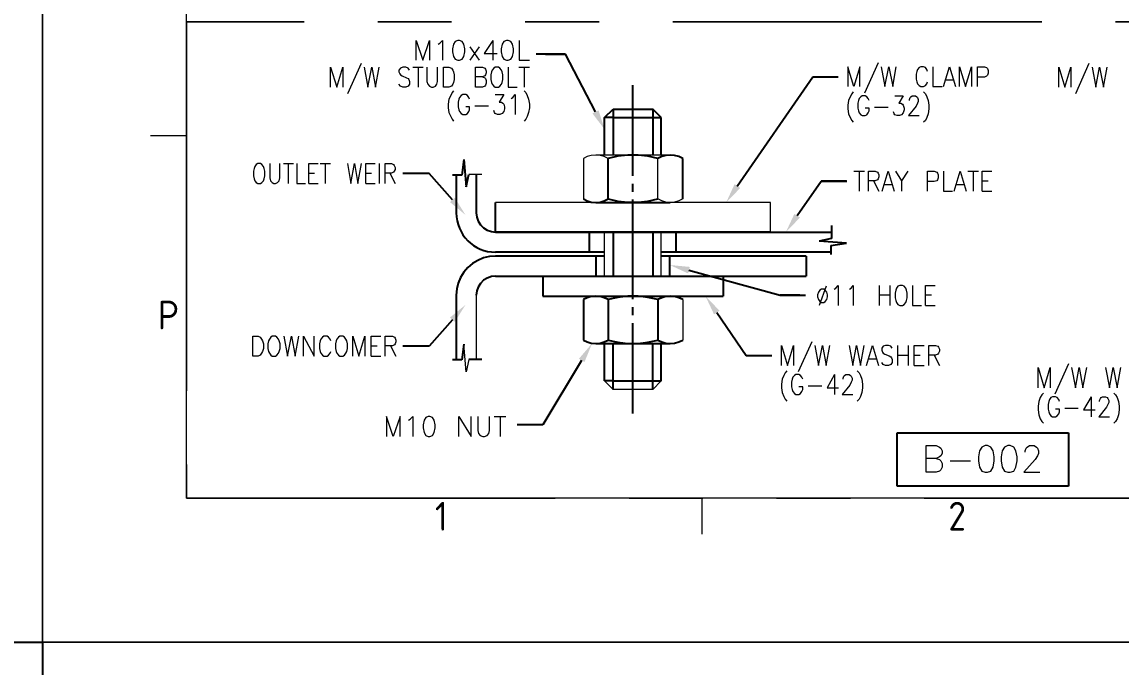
# Model space of a CAD drawing. Header units: inches. Extents: x -15980 to 45789, y -23276 to 2417.
# Drawn here: x 2244 to 3596, y -20374 to -19581 of the extents above; entities that cross this region are included whole.
import ezdxf
from ezdxf.enums import TextEntityAlignment as Align

# ---------------------------------------------------------------- set-up
doc = ezdxf.new("R2010")
doc.units = ezdxf.units.IN
doc.header["$MEASUREMENT"] = 0
doc.linetypes.add('PHANTOMX2', pattern=[127, 63.5, -12.7, 12.7, -12.7, 12.7, -12.7])
for name, color, linetype, lineweight in [('CADRE', 254, 'Continuous', 5), ('Color-7-Line_Weight-25', 7, 'Continuous', 25), ('Color-7-Line_Weight-9', 7, 'Continuous', 9), ('HATCH', 130, 'PHANTOMX2', 9), ('Plot Plan', 9, 'Continuous', 0), ('TEXT', 2, 'Continuous', 13)]:
    doc.layers.add(name, color=color, linetype=linetype, lineweight=lineweight)
doc.layers.add('dim', color=82, linetype='Continuous')
doc.styles.add('ISO Proportional', font='isocp.shx')

# ---------------------------------------------------------------- blocks, each defined once
blk = doc.blocks.new('A$C29ffe9d2')
at = {"layer": 'dim'}
for points in [[(141.92, 147.58), (139.83, 146.5), (144, 141)], [(190.67, 120.83), (188.75, 122.17), (185.83, 115.83)], [(92.42, 117.5), (90.75, 116), (96.08, 111.58)], [(211.25, 110.67), (209.33, 111.92), (206.42, 105.67)], [(172.75, 91.42), (173.33, 93.67), (166.42, 94.33)], [(183.58, 78.58), (181.67, 77.33), (178.75, 83.58)], [(92.42, 74.75), (90.75, 76.25), (96.08, 80.58)], [(137.08, 60.92), (135.17, 62.08), (139.67, 67.33)]]:
    blk.add_hatch(color=256, dxfattribs=at).paths.add_polyline_path(points)
at = {"layer": 'Color-7-Line_Weight-25', "linetype": 'Continuous'}
for p, q in [((153.75, 125.08), (153.75, 156.25)), ((144, 145.08), (146.92, 148)), ((146.92, 148), (160.58, 148)), ((146.92, 148), (146.92, 132.17)), ((160.58, 148), (160.58, 132.17)), ((163.5, 145.08), (160.58, 148)), ((144, 132.17), (144, 145.08)), ((146.92, 145.08), (144, 145.08)), ((146.92, 145.08), (160.58, 145.08)), ((160.58, 145.08), (163.5, 145.08)), ((163.5, 132.17), (163.5, 145.08)), ((95.58, 130.67), (94.83, 125.25)), ((95.58, 130.67), (96.33, 121.25)), ((148.58, 131.75), (145.17, 131)), ((145.17, 117.08), (145.17, 131)), ((152, 132.17), (148.58, 131.75)), ((155.5, 132.17), (152, 132.17)), ((158.92, 131.75), (155.5, 132.17)), ((162.33, 131), (158.92, 131.75)), ((163.67, 131.67), (162.33, 131)), ((165.08, 132.08), (163.67, 131.67)), ((166.58, 132.17), (165.08, 132.08)), ((168.08, 132.08), (166.58, 132.17)), ((169.58, 131.67), (168.08, 132.08)), ((170.92, 131), (169.58, 131.67)), ((170.92, 117.08), (170.92, 131)), ((94.83, 125.25), (91.67, 125.25)), ((92.92, 125.25), (92.92, 112.25)), ((96.33, 121.25), (97.25, 125.5)), ((99.83, 125.5), (99.83, 112.25)), ((153.75, 119.58), (153.75, 122.33)), ((106.42, 105.67), (106.42, 115.83)), ((136.67, 117.08), (138, 116.42)), ((138, 116.42), (139.42, 116)), ((139.42, 116), (140.92, 115.83)), ((140.92, 115.83), (142.42, 116)), ((140.92, 115.83), (166.58, 115.83)), ((142.42, 116), (143.83, 116.42)), ((143.83, 116.42), (145.17, 117.08)), ((145.17, 117.08), (148.58, 116.33)), ((148.58, 116.33), (152, 115.92)), ((152, 115.92), (155.5, 115.92)), ((153.75, 82.58), (153.75, 116.92)), ((155.5, 115.92), (158.92, 116.33)), ((158.92, 116.33), (162.33, 117.08)), ((99.83, 112.25), (100, 110.75)), ((100, 110.75), (100.5, 109.42)), ((100.5, 109.42), (101.25, 108.17)), ((101.25, 108.17), (102.33, 107.08)), ((102.33, 107.08), (103.58, 106.33)), ((103.58, 106.33), (105, 105.83)), ((222.08, 107.92), (222.08, 103.5)), ((105, 105.83), (106.42, 105.67)), ((201.08, 105.67), (106.42, 105.67)), ((106.42, 105.67), (222.08, 105.67)), ((138.83, 98.75), (138.83, 105.67)), ((146.92, 105.67), (146.92, 90.5)), ((160.58, 105.67), (160.58, 90.5)), ((168.67, 98.75), (168.67, 105.67)), ((222.08, 103.5), (217.83, 102.58)), ((227.33, 101.83), (217.83, 102.58)), ((144, 98.75), (106.42, 98.75)), ((221.92, 98.75), (163.5, 98.75)), ((221.92, 101.08), (227.33, 101.83)), ((221.92, 101.08), (221.92, 97.92)), ((98.5, 94.83), (96.92, 93.5)), ((100.33, 95.92), (98.5, 94.83)), ((102.25, 96.75), (100.33, 95.92)), ((104.33, 97.25), (102.25, 96.75)), ((106.42, 97.42), (104.33, 97.25)), ((144, 97.42), (106.42, 97.42)), ((141.08, 90.5), (141.08, 97.42)), ((213.42, 97.42), (163.5, 97.42)), ((166.42, 90.5), (166.42, 97.42)), ((213.42, 97.42), (213.42, 90.5)), ((95.5, 91.83), (94.42, 90.08)), ((96.92, 93.5), (95.5, 91.83)), ((93.58, 88.08), (93.08, 86.08)), ((94.42, 90.08), (93.58, 88.08)), ((101.25, 88), (100.5, 86.75)), ((102.33, 89.08), (101.25, 88)), ((103.58, 89.83), (102.33, 89.08)), ((105, 90.33), (103.58, 89.83)), ((106.42, 90.5), (105, 90.33)), ((106.42, 90.5), (213.42, 90.5)), ((122.75, 90.5), (122.75, 83.58)), ((184.83, 90.5), (184.83, 83.58)), ((93.08, 86.08), (92.92, 83.92)), ((92.92, 83.92), (92.92, 61.83)), ((100, 85.42), (99.83, 83.92)), ((100.5, 86.75), (100, 85.42)), ((122.75, 83.58), (184.83, 83.58)), ((139.42, 83.5), (138, 83.08)), ((140.92, 83.58), (139.42, 83.5)), ((140.92, 83.58), (166.58, 83.58)), ((142.42, 83.5), (140.92, 83.58)), ((143.83, 83.08), (142.42, 83.5)), ((152, 83.58), (148.58, 83.17)), ((155.5, 83.58), (152, 83.58)), ((158.92, 83.17), (155.5, 83.58)), ((165.08, 83.5), (163.67, 83.08)), ((166.58, 83.58), (165.08, 83.5)), ((168.08, 83.5), (166.58, 83.58)), ((169.58, 83.08), (168.08, 83.5)), ((138, 83.08), (136.67, 82.42)), ((136.67, 82.42), (136.67, 68.5)), ((145.17, 82.42), (143.83, 83.08)), ((148.58, 83.17), (145.17, 82.42)), ((145.17, 82.42), (145.17, 68.5)), ((153.75, 77.08), (153.75, 79.83)), ((162.33, 82.42), (158.92, 83.17)), ((163.67, 83.08), (162.33, 82.42)), ((162.33, 82.42), (162.33, 68.5)), ((170.92, 82.42), (169.58, 83.08)), ((153.75, 43.25), (153.75, 74.33)), ((136.67, 68.5), (138, 67.83)), ((143.83, 67.83), (145.17, 68.5)), ((145.17, 68.5), (148.58, 67.75)), ((158.92, 67.75), (162.33, 68.5)), ((162.33, 68.5), (163.67, 67.83)), ((169.58, 67.83), (170.92, 68.5)), ((95.58, 67.08), (94.83, 61.67)), ((138, 67.83), (139.42, 67.42)), ((139.42, 67.42), (140.92, 67.25)), ((140.92, 67.25), (142.42, 67.42)), ((140.92, 67.25), (166.58, 67.25)), ((142.42, 67.42), (143.83, 67.83)), ((144, 54.42), (144, 67.25)), ((146.92, 51.5), (146.92, 67.25)), ((148.58, 67.75), (152, 67.33)), ((152, 67.33), (155.5, 67.33)), ((155.5, 67.33), (158.92, 67.75)), ((160.58, 51.5), (160.58, 67.25)), ((163.5, 54.42), (163.5, 67.25)), ((163.67, 67.83), (165.08, 67.42)), ((165.08, 67.42), (166.58, 67.25)), ((166.58, 67.25), (168.08, 67.42)), ((168.08, 67.42), (169.58, 67.83)), ((94.83, 61.67), (91.67, 61.67)), ((101.67, 61.83), (97.25, 61.83)), ((146.92, 54.42), (144, 54.42)), ((146.92, 54.42), (160.58, 54.42)), ((160.58, 54.42), (163.5, 54.42))]:
    blk.add_line(p, q, dxfattribs=at)
blk.add_arc((106.43, 112.26), 13.51, 180.0619, 269.9383, dxfattribs=at)
at = {"layer": 'Color-7-Line_Weight-9', "linetype": 'Continuous'}
for p, q in [((101.67, 125.5), (97.25, 125.5)), ((144, 90.5), (144, 105.67)), ((163.5, 90.5), (163.5, 105.67)), ((99.83, 83.92), (99.83, 61.83)), ((170.92, 82.42), (170.92, 68.5))]:
    blk.add_line(p, q, dxfattribs=at)
for points in [[(166.58, 132.17), (140.92, 132.17), (139.42, 132.08), (138, 131.67), (136.67, 131), (136.67, 117.08)], [(145.17, 131), (143.83, 131.67), (142.42, 132.08), (140.92, 132.17)], [(170.92, 117.08), (169.58, 116.42), (168.08, 116), (166.58, 115.83), (165.08, 116), (163.67, 116.42), (162.33, 117.08), (162.33, 131)], [(201.08, 105.67), (201.08, 115.83), (106.42, 115.83)], [(97.25, 61.83), (96.33, 57.58), (95.58, 67.08)], [(163.5, 54.42), (160.58, 51.5), (146.92, 51.5), (144, 54.42)]]:
    blk.add_lwpolyline(points, dxfattribs=at)
at = {"layer": 'dim'}
for p, q in [((130.58, 166.92), (120.42, 166.92)), ((123.67, 166.92), (130.58, 166.92)), ((140.83, 147.08), (130.58, 166.92)), ((189.67, 121.5), (215.67, 159.17)), ((215.67, 159.17), (224.42, 159.17)), ((83.58, 125.83), (74.58, 125.83)), ((91.58, 116.75), (83.58, 125.83)), ((210.33, 111.33), (218.5, 123.17)), ((227.25, 123.17), (218.5, 123.17)), ((218.5, 123.17), (227.42, 123.17)), ((173, 92.5), (204.42, 83.92)), ((211.25, 83.92), (204.42, 83.92)), ((204.42, 83.92), (212.33, 83.92)), ((204.42, 83.92), (213.17, 83.92)), ((182.67, 78), (192.75, 63.17)), ((91.58, 75.5), (83.58, 66.33)), ((83.58, 66.33), (74.58, 66.33)), ((136.08, 61.5), (122.67, 39.25)), ((192.75, 63.17), (201.58, 63.17)), ((122.67, 39.25), (113.92, 39.25)), ((244.75, 18.15), (244.75, 36.57)), ((244.75, 36.57), (303.75, 36.57)), ((303.75, 36.57), (303.75, 18.15)), ((303.75, 18.15), (244.75, 18.15))]:
    blk.add_line(p, q, dxfattribs=at)
at = {"layer": 'HATCH', "ltscale": 2}
blk.add_lwpolyline([(548.5, 178), (0, 178), (0, 14), (548.5, 14)], close=True, dxfattribs=at)
at = {"layer": 'TEXT', "ltscale": 0.5}
for p, q in [((79.08, 164.83), (79.08, 171.67)), ((79.08, 171.67), (81.42, 164.83)), ((81.42, 164.83), (83.75, 171.67)), ((83.75, 171.67), (83.75, 164.83)), ((86.67, 170.42), (87.25, 170.75)), ((87.25, 170.75), (88.17, 171.67)), ((88.17, 171.67), (88.17, 164.83)), ((92.58, 171.33), (92, 170.42)), ((93.42, 171.67), (92.58, 171.33)), ((94, 171.67), (93.42, 171.67)), ((94.92, 171.33), (94, 171.67)), ((95.5, 170.42), (94.92, 171.33)), ((105.5, 171.67), (102.58, 167.17)), ((105.5, 171.67), (105.5, 164.83)), ((109.33, 171.33), (108.75, 170.42)), ((110.17, 171.67), (109.33, 171.33)), ((110.75, 171.67), (110.17, 171.67)), ((111.67, 171.33), (110.75, 171.67)), ((112.25, 170.42), (111.67, 171.33)), ((114.58, 171.67), (114.58, 164.83)), ((92, 170.42), (91.67, 168.75)), ((91.67, 168.75), (91.67, 167.75)), ((91.67, 167.75), (92, 166.17)), ((95.83, 168.75), (95.5, 170.42)), ((95.5, 166.17), (95.83, 167.75)), ((95.83, 167.75), (95.83, 168.75)), ((97.58, 169.42), (100.83, 164.83)), ((100.83, 169.42), (97.58, 164.83)), ((102.58, 167.17), (107, 167.17)), ((108.75, 170.42), (108.42, 168.75)), ((108.42, 168.75), (108.42, 167.75)), ((108.42, 167.75), (108.75, 166.17)), ((112.58, 168.75), (112.25, 170.42)), ((112.25, 166.17), (112.58, 167.75)), ((112.58, 167.75), (112.58, 168.75)), ((60.17, 163.75), (55.42, 153.25)), ((92, 166.17), (92.58, 165.17)), ((92.58, 165.17), (93.42, 164.83)), ((93.42, 164.83), (94, 164.83)), ((94, 164.83), (94.92, 165.17)), ((94.92, 165.17), (95.5, 166.17)), ((108.75, 166.17), (109.33, 165.17)), ((109.33, 165.17), (110.17, 164.83)), ((110.17, 164.83), (110.75, 164.83)), ((110.75, 164.83), (111.67, 165.17)), ((111.67, 165.17), (112.25, 166.17)), ((114.58, 164.83), (118.17, 164.83)), ((238.17, 163.92), (233.5, 153.5)), ((310.75, 163.75), (306.08, 153.25)), ((49.67, 155.58), (49.67, 162.42)), ((49.67, 162.42), (51.75, 155.58)), ((51.75, 155.58), (53.83, 162.42)), ((53.83, 162.42), (53.83, 155.58)), ((61.17, 162.42), (62.5, 155.58)), ((62.5, 155.58), (63.83, 162.42)), ((63.83, 162.42), (65.08, 155.58)), ((65.08, 155.58), (66.42, 162.42)), ((73.75, 162.08), (73.17, 161.42)), ((73.17, 161.42), (73.17, 160.83)), ((73.17, 160.83), (73.5, 160.17)), ((73.5, 160.17), (73.75, 159.83)), ((74.5, 162.42), (73.75, 162.08)), ((73.75, 159.83), (74.25, 159.5)), ((74.25, 159.5), (75.83, 158.83)), ((75.58, 162.42), (74.5, 162.42)), ((76.33, 162.08), (75.58, 162.42)), ((76.83, 161.42), (76.33, 162.08)), ((77.92, 162.42), (81.58, 162.42)), ((79.75, 162.42), (79.75, 155.58)), ((82.83, 162.42), (82.83, 157.5)), ((86.5, 157.5), (86.5, 162.42)), ((88.58, 155.58), (88.58, 162.42)), ((88.58, 162.42), (90.42, 162.42)), ((90.42, 162.42), (91.25, 162.08)), ((91.25, 162.08), (91.75, 161.42)), ((91.75, 161.42), (92, 160.83)), ((92, 160.83), (92.25, 159.83)), ((92.25, 159.83), (92.25, 158.17)), ((99.58, 155.58), (99.58, 162.42)), ((99.58, 162.42), (101.92, 162.42)), ((101.92, 159.17), (99.58, 159.17)), ((101.92, 162.42), (102.75, 162.08)), ((102.75, 159.5), (101.92, 159.17)), ((101.92, 159.17), (102.75, 158.83)), ((102.75, 162.08), (103, 161.75)), ((103, 159.83), (102.75, 159.5)), ((103, 161.75), (103.25, 161.08)), ((103.25, 160.5), (103, 159.83)), ((103.25, 161.08), (103.25, 160.5)), ((105.08, 160.83), (104.83, 159.83)), ((104.83, 159.83), (104.83, 158.17)), ((105.33, 161.42), (105.08, 160.83)), ((105.83, 162.08), (105.33, 161.42)), ((106.33, 162.42), (105.83, 162.08)), ((107.42, 162.42), (106.33, 162.42)), ((107.92, 162.08), (107.42, 162.42)), ((108.5, 161.42), (107.92, 162.08)), ((108.75, 160.83), (108.5, 161.42)), ((109, 159.83), (108.75, 160.83)), ((109, 158.17), (109, 159.83)), ((110.83, 162.42), (110.83, 155.58)), ((114.5, 162.42), (118.17, 162.42)), ((116.33, 162.42), (116.33, 155.58)), ((239.25, 162.58), (240.5, 155.75)), ((240.5, 155.75), (241.83, 162.58)), ((241.83, 162.58), (243.17, 155.75)), ((243.17, 155.75), (244.42, 162.58)), ((251.5, 161), (251.25, 160)), ((251.25, 160), (251.25, 158.33)), ((251.75, 161.67), (251.5, 161)), ((252.33, 162.33), (251.75, 161.67)), ((252.83, 162.58), (252.33, 162.33)), ((253.83, 162.58), (252.83, 162.58)), ((254.42, 162.33), (253.83, 162.58)), ((254.92, 161.67), (254.42, 162.33)), ((255.17, 161), (254.92, 161.67)), ((257, 162.58), (257, 155.75)), ((260.67, 155.75), (262.75, 162.58)), ((262.75, 162.58), (264.83, 155.75)), ((266.17, 155.75), (266.17, 162.58)), ((266.17, 162.58), (268.25, 155.75)), ((268.25, 155.75), (270.33, 162.58)), ((270.33, 162.58), (270.33, 155.75)), ((272.42, 155.75), (272.42, 162.58)), ((272.42, 162.58), (274.75, 162.58)), ((274.75, 162.58), (275.5, 162.33)), ((275.5, 159.33), (274.75, 159)), ((275.5, 162.33), (275.83, 162)), ((275.83, 159.67), (275.5, 159.33)), ((275.83, 162), (276.08, 161.33)), ((276.08, 160.33), (275.83, 159.67)), ((276.08, 161.33), (276.08, 160.33)), ((300.33, 155.58), (300.33, 162.42)), ((300.33, 162.42), (302.42, 155.58)), ((302.42, 155.58), (304.5, 162.42)), ((304.5, 162.42), (304.5, 155.58)), ((311.83, 162.42), (313.08, 155.58)), ((313.08, 155.58), (314.42, 162.42)), ((314.42, 162.42), (315.75, 155.58)), ((315.75, 155.58), (317, 162.42)), ((73.75, 155.92), (73.17, 156.58)), ((74.5, 155.58), (73.75, 155.92)), ((75.58, 155.58), (74.5, 155.58)), ((76.33, 155.92), (75.58, 155.58)), ((75.83, 158.83), (76.33, 158.5)), ((76.33, 158.5), (76.58, 158.17)), ((76.83, 156.58), (76.33, 155.92)), ((76.58, 158.17), (76.83, 157.5)), ((76.83, 157.5), (76.83, 156.58)), ((82.83, 157.5), (83.17, 156.58)), ((83.17, 156.58), (83.67, 155.92)), ((83.67, 155.92), (84.42, 155.58)), ((84.42, 155.58), (84.92, 155.58)), ((84.92, 155.58), (85.75, 155.92)), ((85.75, 155.92), (86.25, 156.58)), ((86.25, 156.58), (86.5, 157.5)), ((90.42, 155.58), (88.58, 155.58)), ((91.25, 155.92), (90.42, 155.58)), ((91.75, 156.58), (91.25, 155.92)), ((92, 157.17), (91.75, 156.58)), ((92.25, 158.17), (92, 157.17)), ((101.92, 155.58), (99.58, 155.58)), ((102.75, 155.92), (101.92, 155.58)), ((102.75, 158.83), (103, 158.5)), ((103, 156.25), (102.75, 155.92)), ((103, 158.5), (103.25, 157.83)), ((103.25, 156.92), (103, 156.25)), ((103.25, 157.83), (103.25, 156.92)), ((104.83, 158.17), (105.08, 157.17)), ((105.08, 157.17), (105.33, 156.58)), ((105.33, 156.58), (105.83, 155.92)), ((105.83, 155.92), (106.33, 155.58)), ((106.33, 155.58), (107.42, 155.58)), ((107.42, 155.58), (107.92, 155.92)), ((107.92, 155.92), (108.5, 156.58)), ((108.5, 156.58), (108.75, 157.17)), ((108.75, 157.17), (109, 158.17)), ((110.83, 155.58), (113.92, 155.58)), ((251.25, 158.33), (251.5, 157.42)), ((251.5, 157.42), (251.75, 156.75)), ((251.75, 156.75), (252.33, 156.08)), ((252.33, 156.08), (252.83, 155.75)), ((252.83, 155.75), (253.83, 155.75)), ((253.83, 155.75), (254.42, 156.08)), ((254.42, 156.08), (254.92, 156.75)), ((254.92, 156.75), (255.17, 157.42)), ((257, 155.75), (260.17, 155.75)), ((261.42, 158.08), (264.08, 158.08)), ((274.75, 159), (272.42, 159)), ((91, 152.67), (90.42, 151.42)), ((91.5, 153.67), (91, 152.67)), ((92, 154.33), (91.5, 153.67)), ((94.08, 152), (93.83, 151.42)), ((94.58, 152.67), (94.08, 152)), ((95.17, 153), (94.58, 152.67)), ((96.17, 153), (95.17, 153)), ((96.75, 152.67), (96.17, 153)), ((97.25, 152), (96.75, 152.67)), ((97.5, 151.42), (97.25, 152)), ((106.33, 153), (109.25, 153)), ((109.25, 153), (107.67, 150.42)), ((111.83, 151.67), (112.42, 152)), ((112.42, 152), (113.17, 153)), ((113.17, 153), (113.17, 146.17)), ((116.33, 154.33), (116.83, 153.67)), ((116.83, 153.67), (117.33, 152.67)), ((117.33, 152.67), (117.83, 151.42)), ((231.67, 151.67), (231.42, 151)), ((232.17, 152.25), (231.67, 151.67)), ((232.67, 152.58), (232.17, 152.25)), ((233.75, 152.58), (232.67, 152.58)), ((234.25, 152.25), (233.75, 152.58)), ((234.75, 151.67), (234.25, 152.25)), ((235.08, 151), (234.75, 151.67)), ((243.92, 152.58), (246.83, 152.58)), ((246.83, 152.58), (245.25, 150)), ((248.92, 151.33), (249.17, 152)), ((249.17, 152), (249.42, 152.25)), ((249.42, 152.25), (249.92, 152.58)), ((249.92, 152.58), (251, 152.58)), ((251, 152.58), (251.5, 152.25)), ((251.5, 152.25), (251.75, 152)), ((251.75, 152), (252, 151.33)), ((253.83, 153.92), (254.42, 153.25)), ((254.42, 153.25), (254.92, 152.25)), ((254.92, 152.25), (255.42, 151)), ((90.42, 151.42), (90.17, 149.75)), ((90.17, 149.75), (90.17, 148.42)), ((90.17, 148.42), (90.42, 146.83)), ((93.83, 151.42), (93.58, 150.42)), ((93.58, 150.42), (93.58, 148.75)), ((93.58, 148.75), (93.83, 147.75)), ((93.83, 147.75), (94.08, 147.17)), ((97.5, 148.75), (96.17, 148.75)), ((97.25, 147.17), (97.5, 147.75)), ((97.5, 147.75), (97.5, 148.75)), ((99.33, 149.08), (104, 149.08)), ((107.67, 150.42), (108.5, 150.42)), ((108.5, 150.42), (109, 150.08)), ((109, 150.08), (109.25, 149.75)), ((109.25, 149.75), (109.5, 148.75)), ((109.5, 148.08), (109.25, 147.17)), ((109.5, 148.75), (109.5, 148.08)), ((117.83, 151.42), (118.17, 149.75)), ((118.17, 148.42), (117.83, 146.83)), ((118.17, 149.75), (118.17, 148.42)), ((231.42, 151), (231.17, 150)), ((231.17, 150), (231.17, 148.33)), ((231.17, 148.33), (231.42, 147.42)), ((235.08, 148.33), (233.75, 148.33)), ((235.08, 147.42), (235.08, 148.33)), ((236.92, 148.67), (241.58, 148.67)), ((245.25, 150), (246, 150)), ((246, 150), (246.58, 149.67)), ((246.58, 149.67), (246.83, 149.33)), ((246.83, 149.33), (247.08, 148.33)), ((247.08, 147.75), (246.83, 146.75)), ((247.08, 148.33), (247.08, 147.75)), ((251.25, 149), (248.67, 145.75)), ((248.92, 151), (248.92, 151.33)), ((251.75, 150), (251.25, 149)), ((252, 150.67), (251.75, 150)), ((252, 151.33), (252, 150.67)), ((255.42, 151), (255.67, 149.33)), ((255.67, 148.08), (255.42, 146.42)), ((255.67, 149.33), (255.67, 148.08)), ((90.42, 146.83), (91, 145.5)), ((91, 145.5), (91.5, 144.5)), ((91.5, 144.5), (92, 143.83)), ((94.08, 147.17), (94.58, 146.5)), ((94.58, 146.5), (95.17, 146.17)), ((95.17, 146.17), (96.17, 146.17)), ((96.17, 146.17), (96.75, 146.5)), ((96.75, 146.5), (97.25, 147.17)), ((106.08, 146.83), (105.83, 147.5)), ((106.33, 146.5), (106.08, 146.83)), ((107.17, 146.17), (106.33, 146.5)), ((107.92, 146.17), (107.17, 146.17)), ((108.75, 146.5), (107.92, 146.17)), ((109.25, 147.17), (108.75, 146.5)), ((116.83, 144.5), (116.33, 143.83)), ((117.33, 145.5), (116.83, 144.5)), ((117.83, 146.83), (117.33, 145.5)), ((231.42, 147.42), (231.67, 146.75)), ((231.67, 146.75), (232.17, 146.08)), ((232.17, 146.08), (232.67, 145.75)), ((232.67, 145.75), (233.75, 145.75)), ((233.75, 145.75), (234.25, 146.08)), ((234.25, 146.08), (234.75, 146.75)), ((234.75, 146.75), (235.08, 147.42)), ((243.67, 146.42), (243.42, 147.08)), ((243.92, 146.08), (243.67, 146.42)), ((244.75, 145.75), (243.92, 146.08)), ((245.5, 145.75), (244.75, 145.75)), ((246.25, 146.08), (245.5, 145.75)), ((246.83, 146.75), (246.25, 146.08)), ((248.67, 145.75), (252.33, 145.75)), ((254.42, 144.08), (253.83, 143.5)), ((254.92, 145.08), (254.42, 144.08)), ((255.42, 146.42), (254.92, 145.08)), ((24.08, 128.92), (23.58, 128.25)), ((24.58, 129.25), (24.08, 128.92)), ((25.58, 129.25), (24.58, 129.25)), ((26, 128.92), (25.58, 129.25)), ((26.5, 128.25), (26, 128.92)), ((28.75, 129.25), (28.75, 124.33)), ((32.17, 124.33), (32.17, 129.25)), ((33.42, 129.25), (36.83, 129.25)), ((35.08, 129.25), (35.08, 122.42)), ((38, 129.25), (38, 122.42)), ((42.17, 122.42), (42.17, 129.25)), ((42.17, 129.25), (45.42, 129.25)), ((46.08, 129.25), (49.58, 129.25)), ((47.83, 129.25), (47.83, 122.42)), ((55.42, 129.25), (56.67, 122.42)), ((56.67, 122.42), (57.83, 129.25)), ((57.83, 129.25), (59.08, 122.42)), ((59.08, 122.42), (60.33, 129.25)), ((61.75, 122.42), (61.75, 129.25)), ((61.75, 129.25), (65, 129.25)), ((66.42, 129.25), (66.42, 122.42)), ((68.42, 122.42), (68.42, 129.25)), ((68.42, 129.25), (70.58, 129.25)), ((70.58, 129.25), (71.33, 128.92)), ((71.33, 128.92), (71.58, 128.58)), ((23.33, 127.58), (23.08, 126.67)), ((23.08, 126.67), (23.08, 125)), ((23.08, 125), (23.33, 124)), ((23.58, 128.25), (23.33, 127.58)), ((26.75, 127.58), (26.5, 128.25)), ((27, 126.67), (26.75, 127.58)), ((26.75, 124), (27, 125)), ((27, 125), (27, 126.67)), ((42.17, 126), (44.17, 126)), ((61.75, 126), (63.75, 126)), ((70.58, 126), (68.42, 126)), ((70.08, 126), (71.83, 122.42)), ((71.33, 126.33), (70.58, 126)), ((71.58, 126.67), (71.33, 126.33)), ((71.58, 128.58), (71.83, 127.92)), ((71.83, 127.25), (71.58, 126.67)), ((71.83, 127.92), (71.83, 127.25)), ((229.83, 126.67), (233.5, 126.67)), ((231.67, 126.67), (231.67, 119.75)), ((234.83, 119.75), (234.83, 126.67)), ((234.83, 126.67), (237.17, 126.67)), ((237.17, 126.67), (237.92, 126.33)), ((237.92, 126.33), (238.17, 126)), ((238.17, 126), (238.42, 125.33)), ((238.42, 125.33), (238.42, 124.67)), ((239.5, 119.75), (241.58, 126.67)), ((241.58, 126.67), (243.67, 119.75)), ((244.17, 126.67), (246.25, 123.33)), ((248.42, 126.67), (246.25, 123.33)), ((255.17, 119.75), (255.17, 126.67)), ((255.17, 126.67), (257.5, 126.67)), ((257.5, 126.67), (258.33, 126.33)), ((258.33, 126.33), (258.58, 126)), ((258.58, 126), (258.83, 125.33)), ((258.83, 125.33), (258.83, 124.33)), ((260.67, 126.67), (260.67, 119.75)), ((264.33, 119.75), (266.42, 126.67)), ((266.42, 126.67), (268.5, 119.75)), ((269, 126.67), (272.67, 126.67)), ((270.83, 126.67), (270.83, 119.75)), ((274, 119.75), (274, 126.67)), ((274, 126.67), (277.33, 126.67)), ((23.33, 124), (23.58, 123.33)), ((23.58, 123.33), (24.08, 122.75)), ((24.08, 122.75), (24.58, 122.42)), ((24.58, 122.42), (25.58, 122.42)), ((25.58, 122.42), (26, 122.75)), ((26, 122.75), (26.5, 123.33)), ((26.5, 123.33), (26.75, 124)), ((28.75, 124.33), (29, 123.33)), ((29, 123.33), (29.5, 122.75)), ((29.5, 122.75), (30.17, 122.42)), ((30.17, 122.42), (30.67, 122.42)), ((30.67, 122.42), (31.42, 122.75)), ((31.42, 122.75), (31.92, 123.33)), ((31.92, 123.33), (32.17, 124.33)), ((38, 122.42), (41, 122.42)), ((42.17, 122.42), (45.42, 122.42)), ((61.75, 122.42), (65, 122.42)), ((237.17, 123.33), (234.83, 123.33)), ((236.58, 123.33), (238.42, 119.75)), ((237.92, 123.67), (237.17, 123.33)), ((238.17, 124), (237.92, 123.67)), ((238.42, 124.67), (238.17, 124)), ((240.25, 122.08), (242.92, 122.08)), ((246.25, 123.33), (246.25, 119.75)), ((257.5, 123.08), (255.17, 123.08)), ((258.33, 123.33), (257.5, 123.08)), ((258.58, 123.67), (258.33, 123.33)), ((258.83, 124.33), (258.58, 123.67)), ((265.08, 122.08), (267.67, 122.08)), ((274, 123.33), (276.08, 123.33)), ((260.67, 119.75), (263.75, 119.75)), ((274, 119.75), (277.33, 119.75)), ((223.58, 86.33), (224.42, 87.33)), ((224.42, 87.33), (224.42, 80.42)), ((228.83, 86.33), (229.58, 87.33)), ((229.58, 87.33), (229.58, 80.42)), ((238.5, 87.33), (238.5, 80.42)), ((242.17, 87.33), (242.17, 80.42)), ((245.58, 87.33), (245, 87)), ((246.58, 87.33), (245.58, 87.33)), ((247.08, 87), (246.58, 87.33)), ((250, 87.33), (250, 80.42)), ((254.42, 80.42), (254.42, 87.33)), ((254.42, 87.33), (257.83, 87.33)), ((217.58, 85), (217.33, 84.08)), ((217.33, 84.08), (217.33, 83.42)), ((217.33, 83.42), (217.58, 82.42)), ((218.08, 85.67), (217.58, 85)), ((220.25, 87), (217.83, 80.42)), ((218.67, 86), (218.08, 85.67)), ((219.42, 86), (218.67, 86)), ((219.92, 85.67), (219.42, 86)), ((220.5, 85), (219.92, 85.67)), ((220.75, 84.08), (220.5, 85)), ((220.5, 82.42), (220.75, 83.42)), ((220.75, 83.42), (220.75, 84.08)), ((223.08, 86), (223.58, 86.33)), ((228.33, 86), (228.83, 86.33)), ((238.5, 84.08), (242.17, 84.08)), ((244.25, 85.67), (244, 84.67)), ((244, 84.67), (244, 83.08)), ((244.5, 86.33), (244.25, 85.67)), ((245, 87), (244.5, 86.33)), ((247.67, 86.33), (247.08, 87)), ((247.92, 85.67), (247.67, 86.33)), ((248.17, 84.67), (247.92, 85.67)), ((248.17, 83.08), (248.17, 84.67)), ((254.42, 84.08), (256.5, 84.08)), ((217.58, 82.42), (218.08, 81.75)), ((218.08, 81.75), (218.67, 81.42)), ((218.67, 81.42), (219.42, 81.42)), ((219.42, 81.42), (219.92, 81.75)), ((219.92, 81.75), (220.5, 82.42)), ((244, 83.08), (244.25, 82.08)), ((244.25, 82.08), (244.5, 81.42)), ((244.5, 81.42), (245, 80.75)), ((245, 80.75), (245.58, 80.42)), ((245.58, 80.42), (246.58, 80.42)), ((246.58, 80.42), (247.08, 80.75)), ((247.08, 80.75), (247.67, 81.42)), ((247.67, 81.42), (247.92, 82.08)), ((247.92, 82.08), (248.17, 83.08)), ((250, 80.42), (253.08, 80.42)), ((254.42, 80.42), (257.83, 80.42)), ((22.83, 62.92), (22.83, 69.83)), ((22.83, 69.83), (24.67, 69.83)), ((24.67, 69.83), (25.42, 69.5)), ((25.42, 69.5), (25.92, 68.83)), ((25.92, 68.83), (26.25, 68.17)), ((28.58, 68.83), (28.33, 68.17)), ((29.08, 69.5), (28.58, 68.83)), ((29.58, 69.83), (29.08, 69.5)), ((30.67, 69.83), (29.58, 69.83)), ((31.17, 69.5), (30.67, 69.83)), ((31.67, 68.83), (31.17, 69.5)), ((32, 68.17), (31.67, 68.83)), ((33.5, 69.83), (34.83, 62.92)), ((34.83, 62.92), (36.17, 69.83)), ((36.17, 69.83), (37.42, 62.92)), ((37.42, 62.92), (38.75, 69.83)), ((40.33, 62.92), (40.33, 69.83)), ((40.33, 69.83), (44, 62.92)), ((44, 62.92), (44, 69.83)), ((46.33, 68.83), (46.08, 68.17)), ((46.83, 69.5), (46.33, 68.83)), ((47.33, 69.83), (46.83, 69.5)), ((48.42, 69.83), (47.33, 69.83)), ((48.92, 69.5), (48.42, 69.83)), ((49.5, 68.83), (48.92, 69.5)), ((49.75, 68.17), (49.5, 68.83)), ((51.83, 68.83), (51.58, 68.17)), ((52.33, 69.5), (51.83, 68.83)), ((52.83, 69.83), (52.33, 69.5)), ((53.92, 69.83), (52.83, 69.83)), ((54.42, 69.5), (53.92, 69.83)), ((54.92, 68.83), (54.42, 69.5)), ((55.25, 68.17), (54.92, 68.83)), ((57.33, 62.92), (57.33, 69.83)), ((57.33, 69.83), (59.42, 62.92)), ((59.42, 62.92), (61.5, 69.83)), ((61.5, 69.83), (61.5, 62.92)), ((63.58, 62.92), (63.58, 69.83)), ((63.58, 69.83), (67, 69.83)), ((68.5, 62.92), (68.5, 69.83)), ((68.5, 69.83), (70.92, 69.83)), ((70.92, 69.83), (71.67, 69.5)), ((71.67, 69.5), (71.92, 69.17)), ((71.92, 69.17), (72.17, 68.5)), ((72.17, 68.5), (72.17, 67.83)), ((26.25, 64.58), (25.92, 63.92)), ((26.25, 68.17), (26.5, 67.17)), ((26.5, 65.58), (26.25, 64.58)), ((26.5, 67.17), (26.5, 65.58)), ((28.33, 68.17), (28.08, 67.17)), ((28.08, 67.17), (28.08, 65.58)), ((28.08, 65.58), (28.33, 64.58)), ((28.33, 64.58), (28.58, 63.92)), ((31.67, 63.92), (32, 64.58)), ((32.25, 67.17), (32, 68.17)), ((32, 64.58), (32.25, 65.58)), ((32.25, 65.58), (32.25, 67.17)), ((46.08, 68.17), (45.83, 67.17)), ((45.83, 67.17), (45.83, 65.58)), ((45.83, 65.58), (46.08, 64.58)), ((46.08, 64.58), (46.33, 63.92)), ((49.5, 63.92), (49.75, 64.58)), ((51.58, 68.17), (51.33, 67.17)), ((51.33, 67.17), (51.33, 65.58)), ((51.33, 65.58), (51.58, 64.58)), ((51.58, 64.58), (51.83, 63.92)), ((54.92, 63.92), (55.25, 64.58)), ((55.5, 67.17), (55.25, 68.17)), ((55.25, 64.58), (55.5, 65.58)), ((55.5, 65.58), (55.5, 67.17)), ((63.58, 66.5), (65.67, 66.5)), ((70.92, 66.5), (68.5, 66.5)), ((70.33, 66.5), (72.17, 62.92)), ((71.67, 66.83), (70.92, 66.5)), ((71.92, 67.17), (71.67, 66.83)), ((72.17, 67.83), (71.92, 67.17)), ((204.92, 59.75), (204.92, 66.67)), ((204.92, 66.67), (207, 59.75)), ((207, 59.75), (209.08, 66.67)), ((209.08, 66.67), (209.08, 59.75)), ((215.33, 67.92), (210.67, 57.5)), ((216.42, 66.67), (217.67, 59.75)), ((217.67, 59.75), (219, 66.67)), ((219, 66.67), (220.33, 59.75)), ((220.33, 59.75), (221.58, 66.67)), ((228.17, 66.67), (229.42, 59.75)), ((229.42, 59.75), (230.75, 66.67)), ((230.75, 66.67), (232.08, 59.75)), ((232.08, 59.75), (233.33, 66.67)), ((234.17, 59.75), (236.25, 66.67)), ((236.25, 66.67), (238.33, 59.75)), ((239.92, 66.33), (239.42, 65.67)), ((239.42, 65.67), (239.42, 65)), ((239.42, 65), (239.67, 64.33)), ((240.67, 66.67), (239.92, 66.33)), ((241.75, 66.67), (240.67, 66.67)), ((242.5, 66.33), (241.75, 66.67)), ((243, 65.67), (242.5, 66.33)), ((244.83, 66.67), (244.83, 59.75)), ((248.5, 66.67), (248.5, 59.75)), ((250.58, 59.75), (250.58, 66.67)), ((250.58, 66.67), (254, 66.67)), ((255.58, 59.75), (255.58, 66.67)), ((255.58, 66.67), (257.92, 66.67)), ((257.92, 66.67), (258.75, 66.33)), ((258.75, 66.33), (259, 66)), ((259, 66), (259.25, 65.33)), ((259.25, 64.67), (259, 64)), ((259.25, 65.33), (259.25, 64.67)), ((24.67, 62.92), (22.83, 62.92)), ((25.42, 63.25), (24.67, 62.92)), ((25.92, 63.92), (25.42, 63.25)), ((28.58, 63.92), (29.08, 63.25)), ((29.08, 63.25), (29.58, 62.92)), ((29.58, 62.92), (30.67, 62.92)), ((30.67, 62.92), (31.17, 63.25)), ((31.17, 63.25), (31.67, 63.92)), ((46.33, 63.92), (46.83, 63.25)), ((46.83, 63.25), (47.33, 62.92)), ((47.33, 62.92), (48.42, 62.92)), ((48.42, 62.92), (48.92, 63.25)), ((48.92, 63.25), (49.5, 63.92)), ((51.83, 63.92), (52.33, 63.25)), ((52.33, 63.25), (52.83, 62.92)), ((52.83, 62.92), (53.92, 62.92)), ((53.92, 62.92), (54.42, 63.25)), ((54.42, 63.25), (54.92, 63.92)), ((63.58, 62.92), (67, 62.92)), ((234.92, 62.08), (237.58, 62.08)), ((239.92, 60.08), (239.42, 60.75)), ((239.67, 64.33), (239.92, 64)), ((239.92, 64), (240.42, 63.67)), ((240.42, 63.67), (242, 63.08)), ((242, 63.08), (242.5, 62.75)), ((242.5, 62.75), (242.75, 62.42)), ((243, 60.75), (242.5, 60.08)), ((242.75, 62.42), (243, 61.75)), ((243, 61.75), (243, 60.75)), ((244.83, 63.33), (248.5, 63.33)), ((250.58, 63.33), (252.67, 63.33)), ((257.92, 63.33), (255.58, 63.33)), ((257.42, 63.33), (259.25, 59.75)), ((258.75, 63.67), (257.92, 63.33)), ((259, 64), (258.75, 63.67)), ((231, 57.92), (231.58, 57.25)), ((231.58, 57.25), (232.08, 56.33)), ((240.67, 59.75), (239.92, 60.08)), ((241.75, 59.75), (240.67, 59.75)), ((242.5, 60.08), (241.75, 59.75)), ((250.58, 59.75), (254, 59.75)), ((293.25, 52.08), (293.25, 59)), ((293.25, 59), (295.33, 52.08)), ((295.33, 52.08), (297.42, 59)), ((297.42, 59), (297.42, 52.08)), ((303.67, 60.25), (299, 49.83)), ((304.75, 59), (306.08, 52.08)), ((306.08, 52.08), (307.33, 59)), ((307.33, 59), (308.67, 52.08)), ((308.67, 52.08), (310, 59)), ((316.5, 59), (317.83, 52.08)), ((317.83, 52.08), (319.08, 59)), ((319.08, 59), (320.42, 52.08)), ((320.42, 52.08), (321.75, 59)), ((208.58, 55), (208.33, 54)), ((208.33, 54), (208.33, 52.42)), ((208.83, 55.67), (208.58, 55)), ((209.33, 56.33), (208.83, 55.67)), ((209.83, 56.67), (209.33, 56.33)), ((210.92, 56.67), (209.83, 56.67)), ((211.42, 56.33), (210.92, 56.67)), ((211.92, 55.67), (211.42, 56.33)), ((212.25, 55), (211.92, 55.67)), ((223.17, 56.67), (220.58, 52.08)), ((223.17, 56.67), (223.17, 49.75)), ((226.08, 55.33), (226.33, 56)), ((226.08, 55), (226.08, 55.33)), ((226.33, 56), (226.58, 56.33)), ((226.58, 56.33), (227.08, 56.67)), ((227.08, 56.67), (228.17, 56.67)), ((228.17, 56.67), (228.67, 56.33)), ((228.92, 54), (228.42, 53)), ((228.67, 56.33), (228.92, 56)), ((228.92, 56), (229.17, 55.33)), ((229.17, 54.67), (228.92, 54)), ((229.17, 55.33), (229.17, 54.67)), ((232.08, 56.33), (232.58, 55)), ((232.58, 55), (232.83, 53.33)), ((232.83, 53.33), (232.83, 52.08)), ((208.33, 52.42), (208.58, 51.42)), ((208.58, 51.42), (208.83, 50.75)), ((208.83, 50.75), (209.33, 50.08)), ((209.33, 50.08), (209.83, 49.75)), ((209.83, 49.75), (210.92, 49.75)), ((212.25, 52.42), (210.92, 52.42)), ((210.92, 49.75), (211.42, 50.08)), ((211.42, 50.08), (211.92, 50.75)), ((211.92, 50.75), (212.25, 51.42)), ((212.25, 51.42), (212.25, 52.42)), ((214.08, 52.75), (218.75, 52.75)), ((220.58, 52.08), (224.5, 52.08)), ((228.42, 53), (225.83, 49.75)), ((225.83, 49.75), (229.42, 49.75)), ((232.58, 50.42), (232.08, 49.08)), ((232.83, 52.08), (232.58, 50.42)), ((319.33, 50.25), (319.92, 49.58)), ((319.92, 49.58), (320.42, 48.67)), ((231.58, 48.17), (231, 47.5)), ((232.08, 49.08), (231.58, 48.17)), ((296.92, 47.33), (296.67, 46.33)), ((296.67, 46.33), (296.67, 44.75)), ((297.17, 48), (296.92, 47.33)), ((297.67, 48.67), (297.17, 48)), ((298.25, 48.92), (297.67, 48.67)), ((299.25, 48.92), (298.25, 48.92)), ((299.75, 48.67), (299.25, 48.92)), ((300.33, 48), (299.75, 48.67)), ((300.58, 47.33), (300.33, 48)), ((311.5, 48.92), (308.92, 44.42)), ((311.5, 48.92), (311.5, 42.08)), ((314.42, 47.67), (314.67, 48.33)), ((314.42, 47.33), (314.42, 47.67)), ((314.67, 48.33), (314.92, 48.67)), ((314.92, 48.67), (315.42, 48.92)), ((315.42, 48.92), (316.5, 48.92)), ((316.5, 48.92), (317, 48.67)), ((317.58, 47), (316.75, 45.33)), ((317, 48.67), (317.25, 48.33)), ((317.25, 48.33), (317.58, 47.67)), ((317.58, 47.67), (317.58, 47)), ((320.42, 48.67), (320.92, 47.33)), ((320.92, 47.33), (321.17, 45.67)), ((321.17, 45.67), (321.17, 44.42)), ((77.08, 41.25), (78, 42.17)), ((78, 42.17), (78, 35.33)), ((82.42, 41.83), (81.83, 40.92)), ((83.25, 42.17), (82.42, 41.83)), ((83.83, 42.17), (83.25, 42.17)), ((84.75, 41.83), (83.83, 42.17)), ((85.33, 40.92), (84.75, 41.83)), ((93.83, 35.33), (93.83, 42.17)), ((93.83, 42.17), (98, 35.33)), ((98, 35.33), (98, 42.17)), ((100.33, 42.17), (100.33, 37.33)), ((104.42, 37.33), (104.42, 42.17)), ((105.92, 42.17), (110, 42.17)), ((108, 42.17), (108, 35.33)), ((296.67, 44.75), (296.92, 43.75)), ((296.92, 43.75), (297.17, 43.08)), ((297.17, 43.08), (297.67, 42.42)), ((297.67, 42.42), (298.25, 42.08)), ((298.25, 42.08), (299.25, 42.08)), ((300.58, 44.75), (299.25, 44.75)), ((299.25, 42.08), (299.75, 42.42)), ((299.75, 42.42), (300.33, 43.08)), ((300.33, 43.08), (300.58, 43.75)), ((300.58, 43.75), (300.58, 44.75)), ((302.42, 45), (307.08, 45)), ((308.92, 44.42), (312.83, 44.42)), ((316.75, 45.33), (314.17, 42.08)), ((314.17, 42.08), (317.83, 42.08)), ((320.92, 42.75), (320.42, 41.42)), ((321.17, 44.42), (320.92, 42.75)), ((76.5, 40.92), (77.08, 41.25)), ((81.83, 40.92), (81.5, 39.25)), ((81.5, 39.25), (81.5, 38.25)), ((81.5, 38.25), (81.83, 36.67)), ((85.67, 39.25), (85.33, 40.92)), ((85.33, 36.67), (85.67, 38.25)), ((85.67, 38.25), (85.67, 39.25)), ((319.92, 40.5), (319.33, 39.83)), ((320.42, 41.42), (319.92, 40.5)), ((81.83, 36.67), (82.42, 35.67)), ((82.42, 35.67), (83.25, 35.33)), ((83.25, 35.33), (83.83, 35.33)), ((83.83, 35.33), (84.75, 35.67)), ((84.75, 35.67), (85.33, 36.67)), ((100.33, 37.33), (100.58, 36.33)), ((100.58, 36.33), (101.17, 35.67)), ((101.17, 35.67), (102.08, 35.33)), ((102.08, 35.33), (102.67, 35.33)), ((102.67, 35.33), (103.58, 35.67)), ((103.58, 35.67), (104.17, 36.33)), ((104.17, 36.33), (104.42, 37.33)), ((254.67, 22.98), (254.67, 32.15)), ((254.67, 32.15), (258.17, 32.15)), ((258.17, 32.15), (259.33, 31.65)), ((259.33, 31.65), (259.75, 31.23)), ((259.75, 31.23), (260.17, 30.4)), ((260.17, 30.4), (260.17, 29.48)), ((273.08, 30.4), (272.67, 28.23)), ((273.83, 31.65), (273.08, 30.4)), ((275, 32.15), (273.83, 31.65)), ((275.83, 32.15), (275, 32.15)), ((277, 31.65), (275.83, 32.15)), ((277.75, 30.4), (277, 31.65)), ((278.17, 28.23), (277.75, 30.4)), ((280.92, 30.4), (280.5, 28.23)), ((281.67, 31.65), (280.92, 30.4)), ((282.83, 32.15), (281.67, 31.65)), ((283.67, 32.15), (282.83, 32.15)), ((284.83, 31.65), (283.67, 32.15)), ((285.58, 30.4), (284.83, 31.65)), ((286, 28.23), (285.58, 30.4)), ((288.75, 30.4), (289.17, 31.23)), ((288.75, 29.9), (288.75, 30.4)), ((289.17, 31.23), (289.5, 31.65)), ((289.5, 31.65), (290.33, 32.15)), ((290.33, 32.15), (291.83, 32.15)), ((291.83, 32.15), (292.67, 31.65)), ((292.67, 31.65), (293.08, 31.23)), ((293.08, 31.23), (293.42, 30.4)), ((293.42, 30.4), (293.42, 29.48)), ((258.17, 27.73), (254.67, 27.73)), ((259.33, 28.23), (258.17, 27.73)), ((258.17, 27.73), (259.33, 27.32)), ((259.75, 28.65), (259.33, 28.23)), ((259.33, 27.32), (259.75, 26.9)), ((260.17, 29.48), (259.75, 28.65)), ((259.75, 26.9), (260.17, 25.98)), ((262.92, 26.9), (269.92, 26.9)), ((272.67, 28.23), (272.67, 26.9)), ((272.67, 26.9), (273.08, 24.73)), ((277.75, 24.73), (278.17, 26.9)), ((278.17, 26.9), (278.17, 28.23)), ((280.5, 28.23), (280.5, 26.9)), ((280.5, 26.9), (280.92, 24.73)), ((285.58, 24.73), (286, 26.9)), ((286, 26.9), (286, 28.23)), ((292.25, 27.32), (288.33, 22.98)), ((293.08, 28.65), (292.25, 27.32)), ((293.42, 29.48), (293.08, 28.65)), ((258.17, 22.98), (254.67, 22.98)), ((259.33, 23.4), (258.17, 22.98)), ((259.75, 23.82), (259.33, 23.4)), ((260.17, 24.73), (259.75, 23.82)), ((260.17, 25.98), (260.17, 24.73)), ((273.08, 24.73), (273.83, 23.4)), ((273.83, 23.4), (275, 22.98)), ((275, 22.98), (275.83, 22.98)), ((275.83, 22.98), (277, 23.4)), ((277, 23.4), (277.75, 24.73)), ((280.92, 24.73), (281.67, 23.4)), ((281.67, 23.4), (282.83, 22.98)), ((282.83, 22.98), (283.67, 22.98)), ((283.67, 22.98), (284.83, 23.4)), ((284.83, 23.4), (285.58, 24.73)), ((288.33, 22.98), (293.83, 22.98))]:
    blk.add_line(p, q, dxfattribs=at)
for points in [[(231.92, 155.75), (231.92, 162.58), (229.83, 155.75), (227.75, 162.58), (227.75, 155.75)], [(229.58, 153.92), (229.08, 153.25), (228.5, 152.25), (228, 151), (227.75, 149.33), (227.75, 148.08), (228, 146.42), (228.5, 145.08), (229.08, 144.08), (229.58, 143.5)], [(206.75, 57.92), (206.17, 57.25), (205.67, 56.33), (205.17, 55), (204.92, 53.33), (204.92, 52.08), (205.17, 50.42), (205.67, 49.08), (206.17, 48.17), (206.75, 47.5)], [(295.08, 50.25), (294.58, 49.58), (294, 48.67), (293.5, 47.33), (293.25, 45.67), (293.25, 44.42), (293.5, 42.75), (294, 41.42), (294.58, 40.5), (295.08, 39.83)], [(73.58, 35.33), (73.58, 42.17), (71.25, 35.33), (68.92, 42.17), (68.92, 35.33)]]:
    blk.add_lwpolyline(points, dxfattribs=at)
blk = doc.blocks.new('A$C47e84c82')
at = {"layer": 'HATCH', "ltscale": 2}
blk.add_lwpolyline([(0, 248.05), (548.5, 248.05), (548.5, 84.13), (0, 84.13)], close=True, dxfattribs=at)
blk = doc.blocks.new('A$Ceb6babff')
at = {"layer": 'CADRE', "color": 2}
for p, q in [((132.6, 623.1), (176.8, 623.1)), ((810.9, 132.6), (810.9, 176.8))]:
    blk.add_line(p, q, dxfattribs=at)
at = {"layer": 'CADRE', "color": 8}
blk.add_lwpolyline([(0, 0), (10500, 0), (10500, 7424.2), (0, 7424.2)], close=True, dxfattribs=at)
at = {"layer": 'CADRE', "color": 4}
blk.add_lwpolyline([(176.8, 7247.5), (10323.2, 7247.5), (10323.2, 176.8), (176.8, 176.8)], close=True, dxfattribs=at)
at = {"layer": 'Plot Plan', "linetype": 'ByBlock'}
blk.add_lwpolyline([(10500, 0), (0, 0), (0, 7424.2), (10500, 7424.2)], close=True, dxfattribs=at)
at = {"layer": 'CADRE', "color": 2, "style": 'ISO Proportional'}
for s, p in [('P', (154.7, 402.1)), ('1', (490.3, 154.7)), ('2', (1124.5, 154.7))]:
    blk.add_text(s, height=35.4, dxfattribs=at).set_placement(p, align=Align.MIDDLE)

msp = doc.modelspace()

# ---------------------------------------------------------------- linework, layer by layer
at = {"color": 1}
msp.add_lwpolyline([(2269.117, -21468.916), (1062.636, -21468.916), (1062.636, -20343.245), (2269.117, -20343.245)], close=True, dxfattribs=at)

# ---------------------------------------------------------------- block references
msp.add_blockref('A$Ceb6babff', (2269.117, -20343.245))
at = {"xscale": 3.571428571428572, "yscale": 3.571428571428572, "zscale": 3.571428571428572}
for name, p in [('A$C47e84c82', (2445.885, -19881.234)), ('A$C29ffe9d2', (2445.885, -20216.477))]:
    msp.add_blockref(name, p, dxfattribs=at)

doc.saveas('drawing.dxf')
